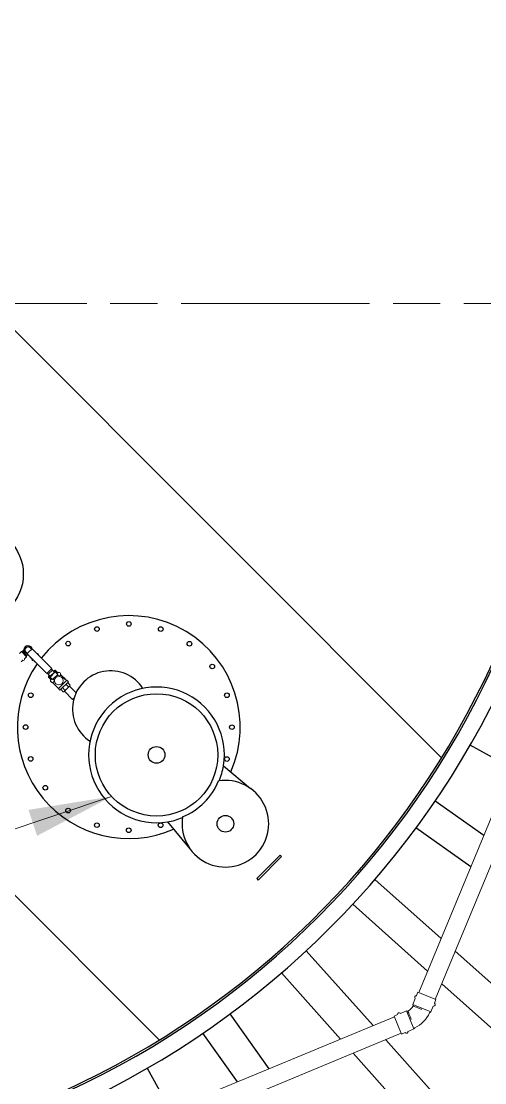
# Model space of a CAD drawing. Header units: millimetres. Extents: x 0 to 118900, y 0 to 84100.
# Drawn here: x 56137 to 57530, y 16437 to 19628 of the extents above; entities that cross this region are included whole.
import ezdxf

# ---------------------------------------------------------------- set-up
doc = ezdxf.new("R2010")
doc.units = ezdxf.units.MM
doc.header["$LTSCALE"] = 100
doc.linetypes.add('CHAIN', pattern=[0.3543, 0.2362, -0.0295, 0.0591, -0.0295])
for name, color, linetype, lineweight, true_color in [('4003-AREA-04.1_F-Foundation', 7, 'Continuous', 25, 0xadadad), ('P_Anti-Foam (AF)', 6, 'Continuous', 18, 0xff00ff), ('P_Technical Water (TW)', 140, 'Continuous', 18, 0x00bfff)]:
    doc.layers.add(name, color=color, linetype=linetype, lineweight=lineweight, true_color=true_color)
for name, color, linetype, lineweight in [('4003-AREA-04.1_T-Tank', 7, 'Continuous', 25), ('Center Mark', 7, 'Continuous', 18), ('Symbol', 7, 'Continuous', 18), ('Visible', 7, 'Continuous', 25)]:
    doc.layers.add(name, color=color, linetype=linetype, lineweight=lineweight)
doc.styles.add('Title', font='arial.ttf')
doc.dimstyles.new('Default - Method 2a$7', dxfattribs={"dimscale": 100, "dimtxt": 3, "dimasz": 2.5, "dimexe": 3, "dimexo": 0.5, "dimgap": 0.7, "dimtad": 0, "dimtoh": 1, "dimdec": 1, "dimrnd": 1e-08, "dimtxsty": 'Title', "dimcen": 0.09, "dimdle": 10, "dimclrd": 256, "dimclre": 256, "dimclrt": 7, "dimazin": 2, "dimtfac": 0.833333, "dimtdec": 1, "dimtmove": 0, "dimatfit": 3, "dimfxl": 1, "dimtolj": 1, "dimlwd": -1, "dimlwe": -1, "dimarcsym": 0})

msp = doc.modelspace()

# ---------------------------------------------------------------- linework, layer by layer
at = {"layer": '4003-AREA-04.1_F-Foundation'}
msp.add_circle((55187.91, 18779.59), 12250, dxfattribs=at)
at = {"layer": '4003-AREA-04.1_T-Tank'}
msp.add_circle((55187.91, 18779.59), 11950, dxfattribs=at)
at = {"layer": 'Center Mark', "linetype": 'CHAIN', "ltscale": 23.990969}
msp.add_line((68233.91, 18779.59), (42141.91, 18779.59), dxfattribs=at)
at = {"layer": 'P_Anti-Foam (AF)'}
for p, q in [((57331.63, 16708.8), (57850.26, 17960.87)), ((57381.52, 16688.13), (57900.15, 17940.21)), ((57314.2, 16672.72), (57321.51, 16690.37)), ((57325.18, 16699.24), (57329.51, 16709.68)), ((57383.65, 16687.25), (57329.51, 16709.68)), ((57368.34, 16650.3), (57314.2, 16672.72)), ((57314.8, 16668.61), (57314.2, 16672.72)), ((57368.34, 16650.3), (57375.65, 16667.94)), ((57379.32, 16676.81), (57383.65, 16687.25)), ((55239.48, 15799.48), (57258.71, 16635.87)), ((57257.83, 16638), (57268.26, 16642.32)), ((57280.25, 16583.86), (57257.83, 16638)), ((57277.13, 16645.99), (57294.78, 16653.3)), ((57317.21, 16599.16), (57294.78, 16653.3)), ((57298.9, 16652.7), (57294.78, 16653.3)), ((57364.61, 16647.52), (57368.34, 16650.3)), ((57299.56, 16591.85), (57317.21, 16599.16)), ((57319.98, 16602.89), (57317.21, 16599.16)), ((55260.14, 15749.59), (57279.37, 16585.98)), ((57280.25, 16583.86), (57290.69, 16588.18))]:
    msp.add_line(p, q, dxfattribs=at)
for centre, radius, start, end in [((57324.04, 16694.52), 4.65, 79.31228, 235.68772), ((57321.28, 16690.46), 0.25, 337.5, 55.68772), ((57324.95, 16699.33), 0.25, 259.31228, 337.5), ((57281.05, 16686.45), 38.18, 297.87018, 332.12982), ((57375.88, 16667.85), 0.25, 79.31228, 157.5), ((57376.79, 16672.67), 4.65, 259.31228, 55.68772), ((57379.55, 16676.72), 0.25, 157.5, 235.68772), ((57268.17, 16642.55), 0.25, 292.5, 10.68772), ((57272.99, 16643.46), 4.65, 34.31228, 190.68772), ((57277.04, 16646.22), 0.25, 214.31228, 292.5), ((57281.19, 16686.31), 92, 294.94096, 335.05904), ((57290.79, 16587.95), 0.25, 34.31228, 112.5), ((57294.84, 16590.71), 4.65, 214.31228, 10.68772), ((57299.66, 16591.62), 0.25, 112.5, 190.68772)]:
    msp.add_arc(centre, radius, start, end, dxfattribs=at)
for points, knots in [([(57339.69, 16657.99), (57339.34, 16658.14), (57338.99, 16658.29), (57335.38, 16659.81), (57332.19, 16661.17), (57326.29, 16663.68), (57323.64, 16664.81), (57319.26, 16666.69), (57317.55, 16667.42), (57315.35, 16668.37), (57314.8, 16668.61), (57314.8, 16668.61)], [-12.7734961, -12.7734961, -12.7734961, -12.7734961, -12.6590182, -12.6590182, -11.597637, -11.597637, -10.541818, -10.541818, -9.494712, -9.494712, -8.5149611, -8.5149611, -8.5149611, -8.5149611]), ([(57298.9, 16652.7), (57298.9, 16652.7), (57298.9, 16652.69), (57298.93, 16652.62), (57299, 16652.47), (57299.33, 16651.69), (57299.76, 16650.71), (57301.07, 16647.66), (57302.01, 16645.45), (57304.19, 16640.37), (57305.37, 16637.58), (57307.57, 16632.39), (57308.54, 16630.11), (57309.51, 16627.81)], [-8.5111604, -8.5111604, -8.5111604, -8.5111604, -8.39109, -8.39109, -7.98249, -7.98249, -7.0831107, -7.0831107, -6.0113604, -6.0113604, -5.0042693, -5.0042693, -4.2550366, -4.2550366, -4.2550366, -4.2550366])]:
    msp.add_open_spline(points, degree=3, knots=knots, dxfattribs=at)
at = {"layer": 'P_Technical Water (TW)'}
for p, q in [((56169.1, 17739.75), (56164.29, 17744.57)), ((56169.1, 17739.75), (56164.29, 17744.57)), ((56131.38, 17727.28), (56137.39, 17733.29)), ((56140.91, 17734.34), (56137.39, 17733.29)), ((56152.59, 17718.09), (56137.39, 17733.29)), ((56144.48, 17737.9), (56140.9, 17734.33)), ((56144.48, 17737.9), (56140.9, 17734.33)), ((56146.57, 17712.08), (56152.59, 17718.09)), ((56151.56, 17731.85), (56156.37, 17727.03)), ((56151.56, 17731.85), (56156.37, 17727.03)), ((56153.63, 17721.61), (56152.59, 17718.09)), ((56153.63, 17721.6), (56156.65, 17724.62)), ((56153.63, 17721.6), (56156.65, 17724.62)), ((56155.66, 17725.61), (56213.99, 17667.25)), ((56162.69, 17718.58), (56162.84, 17718.08)), ((56162.84, 17718.08), (56163.02, 17718.26)), ((56162.84, 17718.08), (56168.85, 17712.07)), ((56228.85, 17682.09), (56170.52, 17740.46)), ((56177.54, 17733.43), (56178.05, 17733.28)), ((56177.87, 17733.1), (56178.05, 17733.28)), ((56178.05, 17733.28), (56184.05, 17727.27)), ((56188.86, 17722.46), (56193.6, 17717.72)), ((56193.42, 17717.54), (56193.6, 17717.72)), ((56137.02, 17702.53), (56141.76, 17707.27)), ((56173.65, 17707.26), (56178.39, 17702.52)), ((56178.39, 17702.52), (56178.57, 17702.7)), ((56213.99, 17667.25), (56228.85, 17682.09)), ((56230.95, 17677.86), (56218.22, 17665.14)), ((56230.95, 17677.86), (56227.78, 17681.03)), ((56236.97, 17671.84), (56230.95, 17677.86)), ((56237.04, 17676.73), (56239.19, 17677.3)), ((56246.89, 17669.61), (56239.19, 17677.3)), ((56218.22, 17665.14), (56215.05, 17668.31)), ((56224.24, 17659.11), (56218.22, 17665.14)), ((56219.35, 17659.06), (56218.77, 17656.9)), ((56226.47, 17649.2), (56218.77, 17656.9)), ((56220.41, 17660.12), (56219.35, 17659.06)), ((56220.33, 17660.2), (56221.74, 17661.61)), ((56220.33, 17660.2), (56223.83, 17656.7)), ((56223.83, 17656.7), (56239.39, 17672.25)), ((56231.32, 17649.2), (56223.83, 17656.7)), ((56236.97, 17671.84), (56224.24, 17659.11)), ((56224.65, 17647.39), (56226.77, 17649.51)), ((56225.32, 17646.72), (56224.65, 17647.39)), ((56228.9, 17651.63), (56226.77, 17649.51)), ((56231.32, 17649.2), (56246.89, 17664.75)), ((56233.24, 17650.11), (56232.74, 17650.61)), ((56237.04, 17646.31), (56233.24, 17650.11)), ((56234.47, 17674.34), (56235.89, 17675.75)), ((56235.89, 17675.75), (56239.39, 17672.25)), ((56237.04, 17676.73), (56235.97, 17675.67)), ((56246.89, 17664.75), (56239.39, 17672.25)), ((56246.58, 17669.3), (56244.46, 17667.18)), ((56245.97, 17662.83), (56245.47, 17663.33)), ((56249.77, 17659.03), (56245.97, 17662.83)), ((56246.58, 17669.3), (56248.7, 17671.42)), ((56274.08, 17647.44), (56248.61, 17621.99)), ((56249.37, 17670.75), (56248.7, 17671.42)), ((56251.12, 17658.99), (56254, 17661.87)), ((56268.8, 17649.74), (56255.09, 17663.46)), ((56255.46, 17664.66), (56269.58, 17650.52)), ((56268.8, 17649.74), (56269.58, 17650.52)), ((56273.37, 17646.73), (56269.58, 17650.52)), ((56278.6, 17642.91), (56274.08, 17647.44)), ((56249.32, 17622.7), (56231.41, 17640.62)), ((56234.2, 17642.08), (56237.08, 17644.96)), ((56253.14, 17617.47), (56248.61, 17621.99)), ((56278.6, 17642.91), (56253.14, 17617.47)), ((56255.66, 17619.99), (56263.35, 17612.29)), ((56260.77, 17625.09), (56268.46, 17617.39)), ((56266.7, 17614.05), (56265.51, 17612.87)), ((56274.35, 17621.7), (56266.7, 17614.05)), ((56270.98, 17635.29), (56278.67, 17627.59)), ((56282.01, 17629.35), (56274.35, 17621.7)), ((56276.08, 17640.39), (56283.77, 17632.69)), ((56283.19, 17630.54), (56282.01, 17629.35)), ((56283.19, 17630.54), (56283.77, 17632.69)), ((56265.51, 17612.87), (56263.35, 17612.29))]:
    msp.add_line(p, q, dxfattribs=at)
msp.add_circle((56250.04, 17646.03), 13, dxfattribs=at)
for centre, radius, start, end in [((56157.72, 17738.41), 13.25, 7.39649, 262.56584), ((56157.72, 17738.41), 10.75, 11.82776, 258.13457), ((56143.59, 17710.25), 3.31, 242.32751, 27.63482), ((56146.75, 17711.9), 0.25, 134.98117, 207.63482), ((56183.52, 17712.6), 30.74, 115.01011, 154.95222), ((56171.82, 17710.24), 3.31, 152.32751, 297.63482), ((56168.67, 17711.89), 0.25, 332.32751, 44.98117), ((56184.23, 17727.44), 0.25, 224.98117, 297.63482), ((56185.88, 17724.29), 3.31, 332.32751, 117.63482), ((56189.04, 17722.63), 0.25, 152.32751, 224.98117), ((56141.94, 17707.09), 0.25, 62.32751, 134.98117), ((56173.48, 17707.08), 0.25, 44.98117, 117.63482), ((56230.48, 17645.79), 5.25, 134.98117, 314.98117), ((56250.29, 17665.59), 5.25, 314.98117, 134.98117)]:
    msp.add_arc(centre, radius, start, end, dxfattribs=at)
for points, knots in [([(56151.54, 17744.6), (56150.83, 17743.89), (56150.25, 17743.08), (56149.39, 17741.31), (56149.1, 17740.37), (56148.83, 17738.22), (56148.91, 17737.02), (56149.54, 17734.71), (56150.08, 17733.63), (56151.05, 17732.39), (56151.29, 17732.11), (56151.56, 17731.85)], [-5.6928538, -5.6928538, -5.6928538, -5.6928538, -5.3940732, -5.3940732, -5.1016786, -5.1016786, -4.7434859, -4.7434859, -4.3836098, -4.3836098, -4.2713489, -4.2713489, -4.2713489, -4.2713489]), ([(56164.29, 17744.57), (56164.17, 17744.68), (56164.06, 17744.8), (56163.1, 17745.66), (56162.13, 17746.25), (56160.02, 17747.04), (56158.89, 17747.24), (56156.61, 17747.21), (56155.47, 17746.97), (56153.34, 17746.08), (56152.36, 17745.42), (56151.54, 17744.6)], [-1.4217242, -1.4217242, -1.4217242, -1.4217242, -1.3724739, -1.3724739, -1.0355417, -1.0355417, -0.6944712, -0.6944712, -0.3492052, -0.3492052, 0, 0, 0, 0]), ([(56140.9, 17734.33), (56140.87, 17734.3), (56140.91, 17734.18), (56141.21, 17733.7), (56141.54, 17733.26), (56142.46, 17732.14), (56143.02, 17731.5), (56144.27, 17730.1), (56144.96, 17729.36), (56146.05, 17728.24), (56146.4, 17727.88), (56147.12, 17727.16), (56147.48, 17726.81), (56148.52, 17725.79), (56149.2, 17725.16), (56150.61, 17723.88), (56151.32, 17723.26), (56152.46, 17722.32), (56152.89, 17721.98), (56153.44, 17721.62), (56153.59, 17721.56), (56153.63, 17721.6)], [-4.2713489, -4.2713489, -4.2713489, -4.2713489, -4.02207, -4.02207, -3.6590417, -3.6590417, -3.3247612, -3.3247612, -3.0032867, -3.0032867, -2.8499412, -2.8499412, -2.6986075, -2.6986075, -2.4076982, -2.4076982, -2.048021, -2.048021, -1.7075808, -1.7075808, -1.4217242, -1.4217242, -1.4217242, -1.4217242])]:
    msp.add_open_spline(points, degree=3, knots=knots, dxfattribs=at)
for points, weights in [([(56235.98, 17675.66), (56237.14, 17676.75), (56239.19, 17677.3)], [1.90029538495, 1.89355079851, 1.76420471066]), ([(56218.77, 17656.9), (56219.32, 17658.95), (56220.42, 17660.11)], [1.76420471066, 1.89355079851, 1.90029538495]), ([(56266.7, 17614.05), (56265.51, 17612.87), (56263.35, 17612.29)], [1.90066641994, 1.90066641994, 1.76420471066]), ([(56268.46, 17617.39), (56267.88, 17615.23), (56266.7, 17614.05)], [1.76420471066, 1.90066641994, 1.90066641994]), ([(56274.35, 17621.7), (56271.98, 17619.33), (56268.46, 17617.39)], [1.90066641994, 1.90066641994, 1.76420471066]), ([(56278.67, 17627.59), (56276.72, 17624.07), (56274.35, 17621.7)], [1.76420471066, 1.90066641994, 1.90066641994]), ([(56282.01, 17629.35), (56280.83, 17628.17), (56278.67, 17627.59)], [1.90066641994, 1.90066641994, 1.76420471066]), ([(56283.77, 17632.69), (56283.19, 17630.54), (56282.01, 17629.35)], [1.76420471066, 1.90066641994, 1.90066641994])]:
    msp.add_rational_spline(points, weights, degree=2, dxfattribs=at)
at = {"layer": 'Visible'}
for p, q in [((56036.44, 18779.31), (57400.58, 17414.27)), ((56036.44, 18779.31), (57400.58, 17414.27)), ((56551.77, 16566.03), (55232.97, 17885.7)), ((56551.77, 16566.03), (55232.97, 17885.7)), ((56291.56, 17589.42), (56266.82, 17614.17)), ((56301.78, 17609.33), (56281.89, 17629.23)), ((56295.82, 17593.67), (56291.56, 17589.42)), ((57611.06, 17383.39), (57486.48, 17452.23)), ((56745.07, 17390.27), (56825.79, 17322.22)), ((57381.27, 17284.78), (57527.3, 17181.18)), ((56576.21, 17221.52), (56644.21, 17140.75)), ((57488.05, 17086.42), (57323.41, 17203.22)), ((56915.53, 17121.57), (56844.8, 17050.88)), ((56849.04, 17046.63), (56919.78, 17117.32)), ((56919.78, 17117.32), (56915.53, 17121.57)), ((56844.8, 17050.88), (56849.04, 17046.63)), ((57200.12, 17048.6), (57398.83, 16871.03)), ((57358.29, 16773.15), (57133.48, 16974.03)), ((56993.65, 16834.19), (57194.62, 16609.33)), ((57441.49, 16832.91), (64132.02, 10854.45)), ((57096.74, 16568.78), (56919.09, 16767.55)), ((64065.39, 10779.89), (57400.95, 16735.03)), ((56764.48, 16644.24), (56881.34, 16479.56)), ((56786.58, 16440.31), (56682.93, 16586.37)), ((57232.75, 16566.67), (63188.45, 9902.86)), ((63113.89, 9836.22), (57134.86, 16526.12)), ((56515.49, 16481.15), (56584.36, 16356.55))]:
    msp.add_line(p, q, dxfattribs=at)
for centre, radius in [((56000.82, 17966.15), 142.5), ((56364.59, 17801.24), 7), ((56460.39, 17816.38), 7), ((56556.18, 17801.18), 7), ((56278.15, 17757.24), 7), ((56642.58, 17757.12), 7), ((56711.14, 17688.51), 7), ((56165.49, 17602.27), 7), ((56543.7, 17422.92), 183.92), ((56755.14, 17602.08), 7), ((56150.28, 17506.48), 7), ((56770.28, 17506.28), 7), ((56543.7, 17422.92), 25), ((56165.43, 17410.68), 7), ((56755.08, 17410.49), 7), ((56209.43, 17324.25), 7), ((56277.99, 17255.65), 7), ((56750.63, 17215.84), 25), ((56364.39, 17211.59), 7), ((56460.18, 17196.38), 7), ((56555.98, 17211.52), 7)]:
    msp.add_circle(centre, radius, dxfattribs=at)
for centre, radius, start, end in [((55187.91, 18779.59), 12796, 225.675698, 85.418923), ((55187.91, 18779.59), 12250, 248.674309, 61.10467), ((55187.91, 18779.59), 2654.3, 191.60929, 78.39071), ((55187.91, 18779.59), 2606, 191.09973, 78.90027), ((55187.91, 18779.59), 2600, 197.34214, 78.87433), ((56460.28, 17506.38), 335, 336.30364, 141.75269), ((56460.28, 17506.38), 335, 145.3857, 293.65869), ((56405.99, 17560.71), 115, 32.66406, 237.29828), ((56543.7, 17422.92), 204, 350.79212, 279.17021), ((56543.7, 17422.92), 204, 337.4768, 350.79212), ((56750.63, 17215.84), 130.25, 170.89707, 99.06526), ((56543.7, 17422.92), 202.25, 292.78548, 337.17685), ((56543.7, 17422.92), 204, 279.17021, 292.48553)]:
    msp.add_arc(centre, radius, start, end, dxfattribs=at)

# ---------------------------------------------------------------- leaders
at = {"layer": 'Symbol', "annotation_type": 0, "has_hookline": 1, "hookline_direction": 1, "text_width": 1165.62}
msp.add_leader([(56408.82, 17297.87), (54986.86, 16822.91), (54736.86, 16822.91)], dimstyle='Default - Method 2a$7', override={"dimgap": 0, "dimtad": 1}, dxfattribs=at)

doc.saveas('drawing.dxf')
